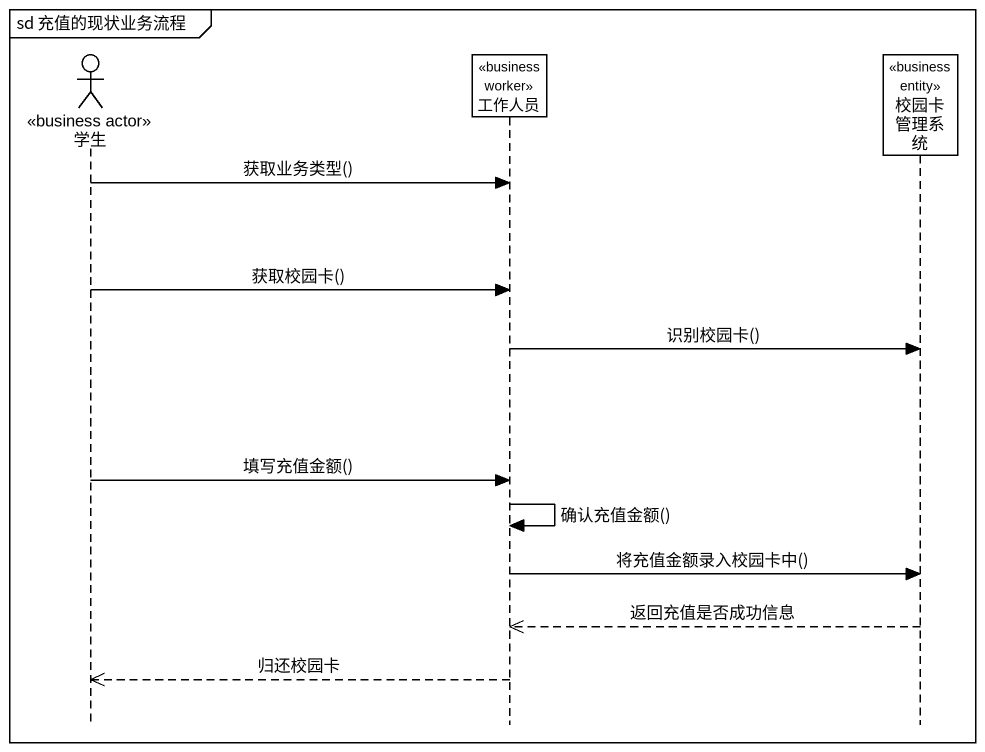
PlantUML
@startuml
mainframe sd 充值的现状业务流程
hide footbox
actor 学生 <<business actor>>
participant 工作人员 <<business worker>>
participant 校园卡管理系统 <<business entity>>

学生 -> 工作人员 : 获取业务类型()
学生 -> 工作人员 : 获取校园卡()
工作人员 -> 校园卡管理系统 : 识别校园卡()
学生 -> 工作人员 : 填写充值金额()
工作人员 -> 工作人员 : 确认充值金额()
工作人员 -> 校园卡管理系统 : 将充值金额录入校园卡中()
校园卡管理系统 -->> 工作人员 : 返回充值是否成功信息
工作人员 -->> 学生 : 归还校园卡
@enduml
